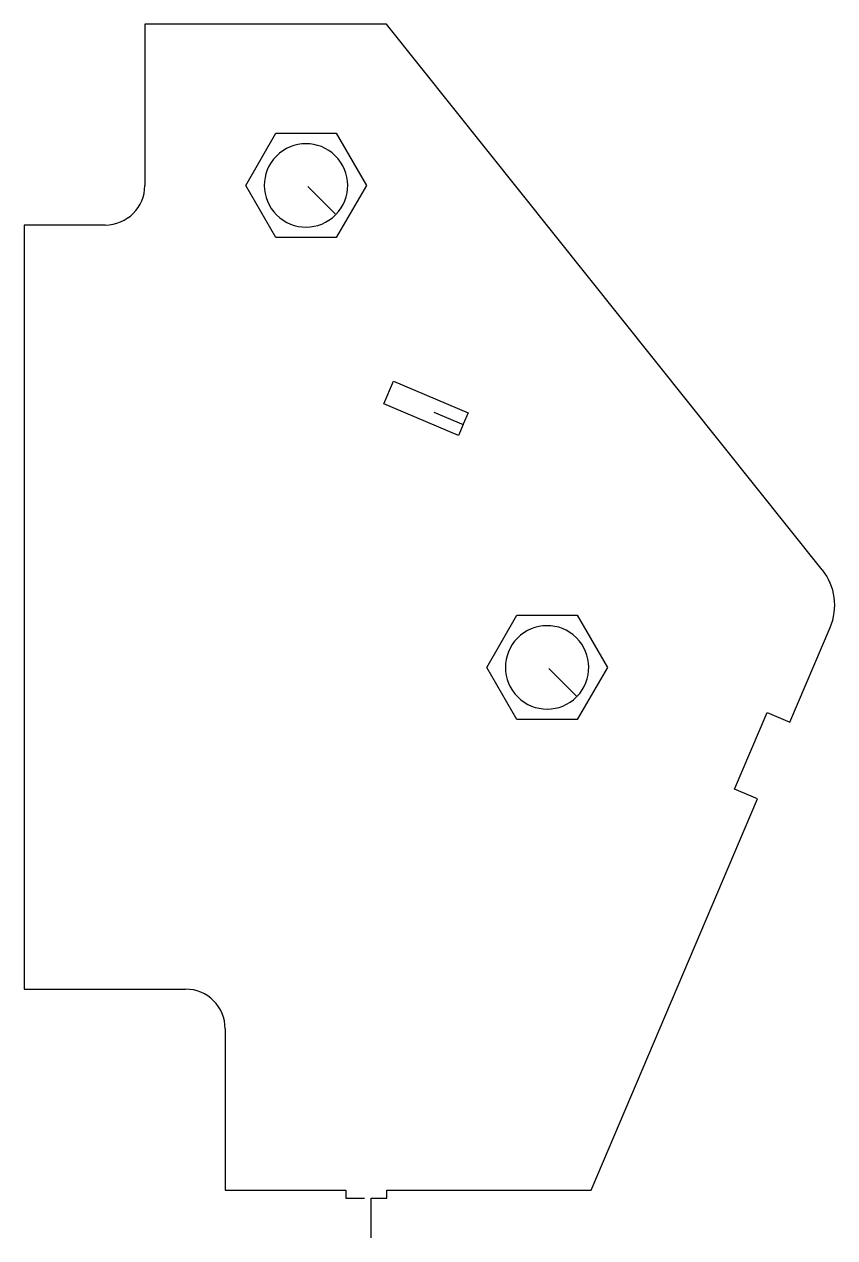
# Model space of a CAD drawing. Extents: x 1372 to 1473, y 830 to 981.
import ezdxf

# ---------------------------------------------------------------- set-up
doc = ezdxf.new("R2010")
doc.units = 0

msp = doc.modelspace()

# ---------------------------------------------------------------- linework, layer by layer
for p, q in [((1417.53, 980.56), (1387.44, 980.56)), ((1387.44, 980.56), (1387.44, 960.5)), ((1471.75, 912.64), (1417.53, 980.56)), ((1399.99, 960.5), (1403.75, 967)), ((1403.75, 967), (1411.25, 967)), ((1411.25, 967), (1415.01, 960.5)), ((1403.75, 954), (1399.99, 960.5)), ((1407.72, 960.37), (1411.21, 956.87)), ((1415.01, 960.5), (1411.25, 954)), ((1382.5, 955.56), (1372.44, 955.56)), ((1372.44, 955.56), (1372.44, 860.44)), ((1411.25, 954), (1403.75, 954)), ((1417.19, 933.31), (1418.39, 936.14)), ((1418.39, 936.14), (1427.67, 932.2)), ((1426.47, 929.37), (1417.19, 933.31)), ((1423.42, 932.27), (1427.04, 930.73)), ((1427.67, 932.2), (1427.07, 930.78)), ((1427.04, 930.73), (1426.47, 929.37)), ((1429.99, 900.5), (1433.75, 907)), ((1433.75, 907), (1441.25, 907)), ((1441.25, 907), (1445.01, 900.5)), ((1467.72, 893.69), (1472.73, 905.48)), ((1433.75, 894), (1429.99, 900.5)), ((1437.72, 900.37), (1441.21, 896.87)), ((1445.01, 900.5), (1441.25, 894)), ((1460.82, 885.35), (1464.87, 894.9)), ((1464.87, 894.9), (1467.72, 893.69)), ((1441.25, 894), (1433.75, 894)), ((1463.67, 884.13), (1460.82, 885.35)), ((1443, 835.44), (1463.67, 884.13)), ((1372.44, 860.44), (1392.5, 860.44)), ((1397.44, 855.5), (1397.44, 835.44)), ((1397.44, 835.44), (1412.44, 835.44)), ((1412.44, 835.44), (1412.44, 834.44)), ((1417.56, 834.44), (1417.56, 835.44)), ((1417.56, 835.44), (1443, 835.44)), ((1412.44, 834.44), (1414.79, 834.44)), ((1415.6, 829.5), (1415.6, 834.44)), ((1415.6, 834.44), (1417.56, 834.44))]:
    msp.add_line(p, q)
for centre, radius, start, end in [((1407.5, 960.5), 5.19, 315.6245, 315), ((1382.5, 960.5), 4.94, 270, 0), ((1466.23, 908.24), 7.06, 336.9932, 38.5584), ((1437.5, 900.5), 5.19, 315.6245, 315), ((1392.5, 855.5), 4.94, 0, 90)]:
    msp.add_arc(centre, radius, start, end)

doc.saveas('drawing.dxf')
